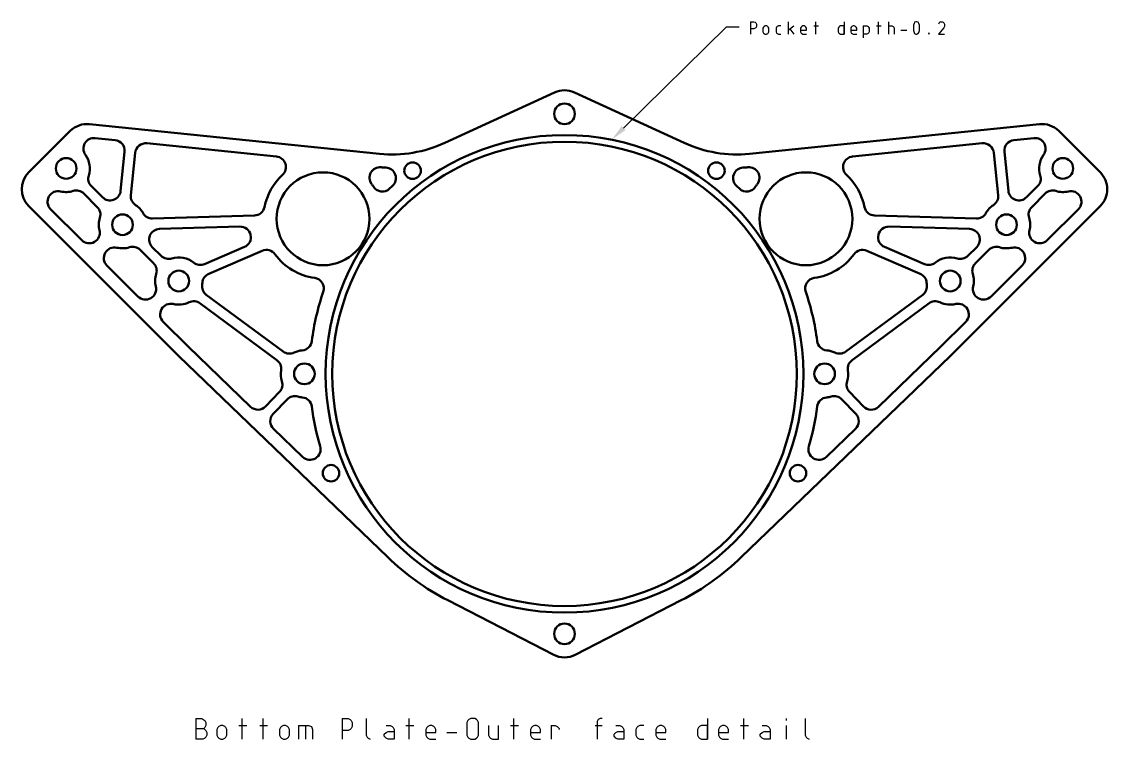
# Model space of a CAD drawing. Extents: x 6 to 572, y 15 to 390.
# Drawn here: x 312 to 571.7, y 14.6 to 186.3 of the extents above; entities that cross this region are included whole.
import ezdxf

# ---------------------------------------------------------------- set-up
doc = ezdxf.new("R2010")
doc.units = 0

msp = doc.modelspace()

# ---------------------------------------------------------------- linework, layer by layer
at = {"color": 7, "lineweight": 50}
for p, q in [((413.158661, 157.30545), (439.452789, 169.404968)), ((470.471893, 157.30545), (444.177734, 169.404968)), ((328.161652, 161.813934), (397.564941, 154.714249)), ((555.468872, 161.813934), (486.065613, 154.714249)), ((313.622253, 150.219894), (323.590332, 160.187988)), ((334.315063, 157.992889), (329.536682, 158.481689)), ((549.315491, 157.992889), (554.093872, 158.481689)), ((570.008301, 150.219894), (560.040222, 160.187988)), ((372.901184, 154.045685), (341.895508, 157.217438)), ((510.72937, 154.045685), (541.735046, 157.217438)), ((335.625275, 145.841431), (336.583374, 155.207581)), ((339.110199, 154.949112), (338.074219, 144.82196)), ((544.520325, 154.949112), (545.556335, 144.82196)), ((548.005249, 145.841431), (547.04718, 155.207581)), ((328.628113, 146.978149), (331.302399, 144.303864)), ((555.002441, 146.978149), (552.328125, 144.303864)), ((330.047241, 141.966919), (326.832062, 145.182098)), ((553.583313, 141.966919), (556.798462, 145.182098)), ((349.543274, 106.306442), (313.622253, 142.227463)), ((318.893066, 141.446777), (326.31192, 134.027908)), ((534.08728, 106.306442), (570.008301, 142.227463)), ((564.737488, 141.446777), (557.318604, 134.027908)), ((343.283875, 139.220169), (367.631104, 139.936905)), ((540.34668, 139.220169), (515.999451, 139.936905)), ((364.166046, 137.293793), (344.934875, 136.727661)), ((519.464478, 137.293793), (538.695679, 136.727661)), ((343.517639, 128.496521), (340.30246, 131.7117)), ((343.213562, 132.392715), (345.31369, 130.292572)), ((355.698975, 128.304855), (365.246674, 132.422562)), ((369.504364, 131.492645), (356.704865, 125.972519)), ((514.126221, 131.492645), (526.925659, 125.972519)), ((527.93158, 128.304855), (518.38385, 132.422562)), ((540.416992, 132.392715), (538.316833, 130.292572)), ((540.112915, 128.496521), (543.328125, 131.7117)), ((332.363464, 127.976387), (339.782318, 120.557518)), ((551.26709, 127.976387), (543.848267, 120.557518)), ((356.128143, 120.975037), (374.511047, 107.374786)), ((527.50238, 120.975037), (509.119476, 107.374786)), ((373.000397, 105.332855), (354.617462, 118.933105)), ((510.630157, 105.332855), (529.013062, 118.933105)), ((345.833832, 114.505997), (351.751038, 108.588791)), ((537.796692, 114.505997), (531.879517, 108.588791)), ((351.784485, 108.555954), (366.709656, 94.171616)), ((531.846069, 108.555954), (516.920898, 94.171616)), ((399.512634, 58.147781), (349.543274, 106.306442)), ((484.117889, 58.147781), (534.08728, 106.306442)), ((370.301147, 94.237885), (373.638702, 97.700912)), ((513.329407, 94.237885), (509.991821, 97.700912)), ((375.46759, 95.938309), (372.130035, 92.475281)), ((508.162964, 95.938309), (511.500488, 92.475281)), ((372.19632, 88.883789), (379.172577, 82.160309)), ((511.434235, 88.883789), (504.457947, 82.160309)), ((439.224945, 34.788025), (413.874695, 47.861191)), ((444.405609, 34.788025), (469.755859, 47.861191))]:
    msp.add_line(p, q, dxfattribs=at)
at = {"color": 7, "lineweight": 30}
for points in [[(455.948639, 160.871643), (480.569977, 185.114334), (483.569977, 185.114334)], [(486.284271, 186.328613), (486.284271, 183.328613)], [(486.284271, 186.328613), (487.141418, 186.328613), (487.427124, 186.18576), (487.569977, 186.042892), (487.71283, 185.757187), (487.71283, 185.18576), (487.569977, 184.90004), (487.427124, 184.757187), (487.141418, 184.614334), (486.284271, 184.614334)], [(493.569977, 185.328613), (492.998535, 185.328613), (492.71283, 185.18576), (492.569977, 185.042892), (492.427124, 184.757187), (492.427124, 183.90004), (492.569977, 183.614334), (492.71283, 183.471466), (492.998535, 183.328613), (493.569977, 183.328613)], [(495.284271, 186.328613), (495.284271, 183.328613)], [(495.284271, 184.328613), (496.71283, 185.328613)], [(495.71283, 184.614334), (496.71283, 183.328613)], [(498.284271, 184.328613), (499.71283, 184.328613), (499.71283, 184.757187), (499.569977, 185.042892), (499.427124, 185.18576), (499.141418, 185.328613), (498.855682, 185.328613), (498.569977, 185.18576), (498.427124, 185.042892), (498.284271, 184.757187), (498.284271, 183.90004), (498.427124, 183.614334), (498.569977, 183.471466), (498.855682, 183.328613), (499.71283, 183.328613)], [(501.427124, 185.328613), (502.569977, 185.328613)], [(501.855682, 186.328613), (501.855682, 183.328613)], [(508.71283, 186.328613), (508.71283, 183.328613), (508.71283, 185.328613), (507.855682, 185.328613), (507.569977, 185.18576), (507.427124, 185.042892), (507.284271, 184.757187), (507.284271, 183.90004), (507.427124, 183.614334), (507.569977, 183.471466), (507.855682, 183.328613), (508.71283, 183.328613)], [(510.284271, 184.328613), (511.71283, 184.328613), (511.71283, 184.757187), (511.569977, 185.042892), (511.427124, 185.18576), (511.141418, 185.328613), (510.855682, 185.328613), (510.569977, 185.18576), (510.427124, 185.042892), (510.284271, 184.757187), (510.284271, 183.90004), (510.427124, 183.614334), (510.569977, 183.471466), (510.855682, 183.328613), (511.71283, 183.328613)], [(513.284241, 185.328613), (513.284241, 182.471466)], [(513.284241, 185.328613), (514.141418, 185.328613), (514.427124, 185.18576), (514.570007, 185.042892), (514.71283, 184.757187), (514.71283, 183.90004), (514.570007, 183.614334), (514.427124, 183.471466), (514.141418, 183.328613), (513.284241, 183.328613)], [(516.427124, 185.328613), (517.569946, 185.328613)], [(516.855713, 186.328613), (516.855713, 183.328613)], [(519.284241, 186.328613), (519.284241, 183.328613)], [(519.284241, 185.328613), (520.141418, 185.328613), (520.427124, 185.18576), (520.570007, 185.042892), (520.71283, 184.757187), (520.71283, 183.328613)], [(531.855713, 186.328613), (531.570007, 186.18576), (531.427124, 186.042892), (531.284241, 185.757187)], [(531.855713, 186.328613), (532.141418, 186.328613), (532.427124, 186.18576), (532.570007, 186.042892), (532.71283, 185.757187), (532.71283, 185.18576), (532.570007, 184.90004), (531.284241, 183.328613), (532.71283, 183.328613)], [(522.284241, 184.328613), (523.71283, 184.328613)], [(353.658661, 19.574936), (353.658661, 14.574936)], [(353.658661, 19.574936), (355.087219, 19.574936), (355.801514, 19.098745), (356.039612, 18.622555), (356.039612, 17.90827), (355.801514, 17.432079), (355.563416, 17.193983)], [(364.611023, 19.574936), (364.611023, 14.574936)], [(369.611023, 19.574936), (369.611023, 14.574936)], [(388.65863, 19.574936), (388.65863, 14.574936)], [(388.65863, 19.574936), (390.087219, 19.574936), (390.563416, 19.336842), (390.801514, 19.098745), (391.039612, 18.622555), (391.039612, 17.670174), (390.801514, 17.193983), (390.563416, 16.955889), (390.087219, 16.717793), (388.65863, 16.717793)], [(394.372925, 19.574936), (394.372925, 15.527317), (394.611023, 15.051126), (394.849121, 14.813031), (395.325317, 14.574936)], [(404.611023, 19.574936), (404.611023, 14.574936)], [(429.611023, 19.574936), (429.611023, 14.574936)], [(450.801514, 19.574936), (450.325317, 19.574936), (449.849121, 19.336842), (449.611023, 18.860649), (449.611023, 14.574936)], [(476.039612, 19.574936), (476.039612, 14.574936), (476.039612, 17.90827), (474.611023, 17.90827), (474.134827, 17.670174), (473.896729, 17.432079), (473.65863, 16.955889), (473.65863, 15.527317), (473.896729, 15.051126), (474.134827, 14.813031), (474.611023, 14.574936), (476.039612, 14.574936)], [(484.611023, 19.574936), (484.611023, 14.574936)], [(494.849121, 19.574936), (494.849121, 19.098745)], [(499.372925, 19.574936), (499.372925, 15.527317), (499.611023, 15.051126), (499.849121, 14.813031), (500.325317, 14.574936)], [(353.658661, 17.193983), (355.563416, 17.193983), (356.039612, 16.717793), (356.277679, 16.241602), (356.277679, 15.527317), (356.039612, 15.051126), (355.801514, 14.813031), (355.325317, 14.574936), (353.658661, 14.574936)], [(363.896729, 17.90827), (365.801514, 17.90827)], [(368.896729, 17.90827), (370.801514, 17.90827)], [(378.182465, 17.90827), (378.182465, 14.574936)], [(378.182465, 17.90827), (380.563416, 17.90827), (381.27771, 17.670174), (381.515778, 16.955889), (381.515778, 14.574936)], [(379.849121, 17.90827), (379.849121, 14.574936)], [(399.134827, 17.90827), (400.087219, 17.90827), (400.563416, 17.670174), (400.801514, 17.432079), (401.039612, 16.955889), (401.039612, 14.574936), (399.611023, 14.574936), (399.134827, 14.813031), (398.65863, 15.289222), (398.65863, 15.765412), (399.134827, 16.241602), (399.611023, 16.479698), (401.039612, 16.479698)], [(403.896729, 17.90827), (405.801514, 17.90827)], [(408.65863, 16.241602), (411.039612, 16.241602), (411.039612, 16.955889), (410.801514, 17.432079), (410.563416, 17.670174), (410.087219, 17.90827), (409.611023, 17.90827), (409.134827, 17.670174), (408.896729, 17.432079), (408.65863, 16.955889), (408.65863, 15.527317), (408.896729, 15.051126), (409.134827, 14.813031), (409.611023, 14.574936), (411.039612, 14.574936)], [(413.65863, 16.241602), (416.039612, 16.241602)], [(423.65863, 17.90827), (423.65863, 15.527317), (423.896729, 15.051126), (424.134827, 14.813031), (424.611023, 14.574936), (426.039612, 14.574936), (426.039612, 17.90827)], [(428.896729, 17.90827), (430.801514, 17.90827)], [(433.65863, 16.241602), (436.039612, 16.241602), (436.039612, 16.955889), (435.801514, 17.432079), (435.563416, 17.670174), (435.087219, 17.90827), (434.611023, 17.90827), (434.134827, 17.670174), (433.896729, 17.432079), (433.65863, 16.955889), (433.65863, 15.527317), (433.896729, 15.051126), (434.134827, 14.813031), (434.611023, 14.574936), (436.039612, 14.574936)], [(438.65863, 17.90827), (438.65863, 14.574936)], [(438.65863, 17.90827), (439.611023, 17.90827), (440.087219, 17.670174), (440.563416, 17.193983), (440.563416, 16.955889)], [(449.134827, 17.90827), (450.801514, 17.90827)], [(454.134827, 17.90827), (455.087219, 17.90827), (455.563416, 17.670174), (455.801514, 17.432079), (456.039612, 16.955889), (456.039612, 14.574936), (454.611023, 14.574936), (454.134827, 14.813031), (453.65863, 15.289222), (453.65863, 15.765412), (454.134827, 16.241602), (454.611023, 16.479698), (456.039612, 16.479698)], [(460.801514, 17.90827), (459.849121, 17.90827), (459.372925, 17.670174), (459.134827, 17.432079), (458.896729, 16.955889), (458.896729, 15.527317), (459.134827, 15.051126), (459.372925, 14.813031), (459.849121, 14.574936), (460.801514, 14.574936)], [(463.65863, 16.241602), (466.039612, 16.241602), (466.039612, 16.955889), (465.801514, 17.432079), (465.563416, 17.670174), (465.087219, 17.90827), (464.611023, 17.90827), (464.134827, 17.670174), (463.896729, 17.432079), (463.65863, 16.955889), (463.65863, 15.527317), (463.896729, 15.051126), (464.134827, 14.813031), (464.611023, 14.574936), (466.039612, 14.574936)], [(478.65863, 16.241602), (481.039612, 16.241602), (481.039612, 16.955889), (480.801514, 17.432079), (480.563416, 17.670174), (480.087219, 17.90827), (479.611023, 17.90827), (479.134827, 17.670174), (478.896729, 17.432079), (478.65863, 16.955889), (478.65863, 15.527317), (478.896729, 15.051126), (479.134827, 14.813031), (479.611023, 14.574936), (481.039612, 14.574936)], [(483.896729, 17.90827), (485.801514, 17.90827)], [(489.134827, 17.90827), (490.087219, 17.90827), (490.563416, 17.670174), (490.801514, 17.432079), (491.039612, 16.955889), (491.039612, 14.574936), (489.611023, 14.574936), (489.134827, 14.813031), (488.65863, 15.289222), (488.65863, 15.765412), (489.134827, 16.241602), (489.611023, 16.479698), (491.039612, 16.479698)], [(494.849121, 17.90827), (494.849121, 14.574936)]]:
    msp.add_lwpolyline(points, dxfattribs=at)
for points in [[(489.855682, 185.328613), (489.569977, 185.18576), (489.427124, 185.042892), (489.284271, 184.757187), (489.284271, 183.90004), (489.427124, 183.614334), (489.569977, 183.471466), (489.855682, 183.328613), (490.141418, 183.328613), (490.427124, 183.471466), (490.569977, 183.614334), (490.71283, 183.90004), (490.71283, 184.757187), (490.569977, 185.042892), (490.427124, 185.18576), (490.141418, 185.328613)], [(525.855713, 186.328613), (525.570007, 186.18576), (525.427124, 185.90004), (525.284241, 185.471466), (525.284241, 184.18576), (525.427124, 183.757187), (525.570007, 183.471466), (525.855713, 183.328613), (526.141418, 183.328613), (526.427124, 183.471466), (526.570007, 183.757187), (526.71283, 184.18576), (526.71283, 185.471466), (526.570007, 185.90004), (526.427124, 186.18576), (526.141418, 186.328613)], [(528.998535, 183.614334), (528.855713, 183.471466), (528.998535, 183.328613), (529.141418, 183.471466)], [(419.372925, 19.574936), (418.896729, 19.336842), (418.65863, 19.098745), (418.420532, 18.622555), (418.420532, 15.527317), (418.65863, 15.051126), (418.896729, 14.813031), (419.372925, 14.574936), (420.325317, 14.574936), (420.801514, 14.813031), (421.039612, 15.051126), (421.27771, 15.527317), (421.27771, 18.622555), (421.039612, 19.098745), (420.801514, 19.336842), (420.325317, 19.574936)], [(359.611023, 17.90827), (359.134827, 17.670174), (358.896729, 17.432079), (358.658661, 16.955889), (358.658661, 15.527317), (358.896729, 15.051126), (359.134827, 14.813031), (359.611023, 14.574936), (360.087219, 14.574936), (360.563416, 14.813031), (360.801514, 15.051126), (361.039612, 15.527317), (361.039612, 16.955889), (360.801514, 17.432079), (360.563416, 17.670174), (360.087219, 17.90827)], [(374.611023, 17.90827), (374.134827, 17.670174), (373.896729, 17.432079), (373.65863, 16.955889), (373.65863, 15.527317), (373.896729, 15.051126), (374.134827, 14.813031), (374.611023, 14.574936), (375.087219, 14.574936), (375.563416, 14.813031), (375.801514, 15.051126), (376.039612, 15.527317), (376.039612, 16.955889), (375.801514, 17.432079), (375.563416, 17.670174), (375.087219, 17.90827)]]:
    msp.add_lwpolyline(points, close=True, dxfattribs=at)
at = {"color": 7, "lineweight": 50}
for centre, radius in [((441.815277, 164.270935), 2.4765), ((441.815277, 102.040939), 57.15), ((441.815277, 102.040939), 55.5625), ((322.602478, 151.207718), 2.4765), ((561.028076, 151.207718), 2.4765), ((405.477539, 150.670013), 1.9812), ((478.153015, 150.670013), 1.9812), ((384.05188, 139.14975), 11.1125), ((499.578674, 139.14975), 11.1125), ((336.072876, 137.737335), 2.4765), ((547.557678, 137.737335), 2.4765), ((349.543274, 124.266953), 2.4765), ((534.08728, 124.266953), 2.4765), ((379.585266, 102.040939), 2.4765), ((504.045288, 102.040939), 2.4765), ((385.960022, 78.262589), 1.9812), ((497.670532, 78.262589), 1.9812), ((441.815277, 39.810944), 2.4765)]:
    msp.add_circle(centre, radius, dxfattribs=at)
for centre, radius, start, end in [((441.815277, 164.270935), 5.6515, 65.290004, 114.709995), ((327.586548, 156.191772), 5.6515, 84.159194, 135), ((556.044006, 156.191772), 5.6515, 45.000001, 95.840805), ((329.278198, 155.95488), 2.54, 84.159194, 215.416971), ((554.352356, 155.95488), 2.54, 324.583024, 95.840805), ((334.05658, 155.466064), 2.54, 354.159194, 84.159194), ((341.637024, 154.690628), 2.54, 84.159194, 174.159196), ((400.617889, 184.558502), 30, 264.159195, 294.709996), ((483.012665, 184.558502), 30, 245.290005, 275.840806), ((541.99353, 154.690628), 2.54, 5.840806, 95.840805), ((549.573975, 155.466064), 2.54, 95.840805, 185.840804), ((322.602478, 151.207718), 5.6515, 342.717748, 35.416976), ((372.6427, 151.518875), 2.54, 312.688209, 84.159194), ((510.987854, 151.518875), 2.54, 95.840805, 227.311786), ((561.028076, 151.207718), 5.6515, 144.583029, 197.282259), ((397.723145, 148.961014), 2.54, 85.351021, 215.665303), ((400.617889, 184.558502), 33.175, 265.351016, 267.311027), ((398.942352, 148.882843), 2.54, 312.466897, 87.311032), ((484.688202, 148.882843), 2.54, 92.688973, 227.533098), ((483.012665, 184.558502), 33.175, 272.688968, 274.648979), ((485.907379, 148.961014), 2.54, 324.334699, 94.648984), ((317.618469, 146.223679), 5.6515, 135, 225), ((330.424164, 148.7742), 2.54, 162.717741, 225), ((384.05188, 139.14975), 14.2875, 132.688214, 168.600091), ((499.578674, 139.14975), 14.2875, 11.399911, 47.311791), ((553.20636, 148.7742), 2.54, 314.999999, 17.282252), ((566.012085, 146.223679), 5.6515, 314.999999, 45.000001), ((320.689117, 143.242828), 2.54, 76.491992, 225), ((322.602478, 151.207718), 5.6515, 256.491994, 287.282254), ((325.036011, 143.386047), 2.54, 45.000001, 107.282253), ((333.09845, 146.099915), 2.54, 225, 354.159194), ((384.05188, 139.14975), 14.2875, 32.607982, 35.665301), ((398.22699, 148.217896), 2.54, 212.607987, 313.348158), ((441.815277, 102.040939), 60.96, 132.466902, 133.34816), ((441.815277, 102.040939), 60.96, 46.651842, 47.533103), ((485.403564, 148.217896), 2.54, 226.65184, 327.392018), ((499.578674, 139.14975), 14.2875, 144.334697, 147.392013), ((550.532104, 146.099915), 2.54, 185.840804, 314.999999), ((558.594543, 143.386047), 2.54, 72.717746, 135), ((561.028076, 151.207718), 5.6515, 252.717747, 283.508008), ((562.941406, 143.242828), 2.54, 314.999999, 103.508006), ((340.601044, 144.563492), 2.54, 174.159196, 236.441441), ((543.02948, 144.563492), 2.54, 303.558554, 5.840806), ((328.25119, 140.170868), 2.54, 342.717748, 45.000001), ((336.072876, 137.737335), 5.6515, 29.40394, 56.441446), ((343.209167, 141.759064), 2.54, 209.403946, 271.686194), ((367.556366, 142.4758), 2.54, 271.686194, 348.600089), ((516.074219, 142.4758), 2.54, 191.399909, 268.313808), ((540.421387, 141.759064), 2.54, 268.313808, 330.59606), ((547.557678, 137.737335), 5.6515, 123.558559, 150.596054), ((555.379333, 140.170868), 2.54, 135, 197.282259), ((336.072876, 137.737335), 5.6515, 162.717741, 193.508005), ((547.557678, 137.737335), 5.6515, 346.491993, 17.282252), ((328.107971, 135.823959), 2.54, 225, 13.508007), ((345.009613, 134.188766), 2.54, 91.686192, 225), ((364.240784, 134.754898), 2.54, 293.329458, 91.686192), ((519.389771, 134.754898), 2.54, 88.313806, 246.670537), ((538.620972, 134.188766), 2.54, 314.999999, 88.313806), ((555.522583, 135.823959), 2.54, 166.491995, 314.999999), ((338.506409, 129.915649), 2.54, 45.000001, 107.282253), ((545.124146, 129.915649), 2.54, 72.717746, 135), ((334.159485, 129.77243), 2.54, 76.491992, 225), ((336.072876, 137.737335), 5.6515, 256.491994, 287.282254), ((347.109741, 132.088623), 2.54, 225, 287.282254), ((349.543274, 124.266953), 5.6515, 51.047208, 107.282253), ((370.510254, 129.160309), 2.54, 36.415567, 113.329463), ((384.05188, 139.14975), 14.2875, 216.415558, 261.956384), ((499.578674, 139.14975), 14.2875, 278.043611, 323.584433), ((513.1203, 129.160309), 2.54, 66.670542, 143.584442), ((534.08728, 124.266953), 5.6515, 72.717746, 128.952797), ((536.520813, 132.088623), 2.54, 252.717747, 314.999999), ((547.557678, 137.737335), 5.6515, 252.717747, 283.508008), ((549.471069, 129.77243), 2.54, 314.999999, 103.508006), ((341.721588, 126.700478), 2.54, 342.717748, 45.000001), ((354.693085, 130.637192), 2.54, 231.047203, 293.329458), ((528.937439, 130.637192), 2.54, 246.670537, 308.952792), ((541.908936, 126.700478), 2.54, 135, 197.282259), ((349.543274, 124.266953), 5.6515, 162.717741, 193.508005), ((357.710754, 123.640175), 2.54, 113.329463, 175.611718), ((381.697266, 122.487801), 2.54, 341.216213, 81.956389), ((501.933289, 122.487801), 2.54, 98.043616, 198.78378), ((525.9198, 123.640175), 2.54, 4.388286, 66.670542), ((534.08728, 124.266953), 5.6515, 346.491993, 17.282252), ((341.578369, 122.353569), 2.54, 225, 13.508007), ((357.638824, 123.01696), 2.54, 171.222556, 233.504815), ((349.543274, 124.266953), 5.651502, 351.222562, 355.611713), ((525.991699, 123.01696), 2.54, 306.495184, 8.777439), ((534.08728, 124.266953), 5.6515, 184.388282, 188.777444), ((542.052185, 122.353569), 2.54, 166.491995, 314.999999), ((441.815277, 102.040939), 60.96, 161.21622, 172.618975), ((441.815277, 102.040939), 60.96, 7.381019, 18.783787), ((347.629883, 116.302048), 2.54, 76.491992, 225), ((349.543274, 124.266953), 5.6515, 256.491994, 295.787069), ((353.106812, 116.89119), 2.54, 53.504816, 115.787061), ((530.523743, 116.89119), 2.54, 64.212931, 126.495185), ((534.08728, 124.266953), 5.6515, 244.212939, 283.508008), ((536.000671, 116.302048), 2.54, 314.999999, 103.508006), ((378.841461, 110.198593), 2.54, 275.209888, 352.618981), ((504.789093, 110.198593), 2.54, 187.381025, 264.790114), ((353.547089, 110.384842), 2.54, 225, 226.057135), ((376.021729, 109.416702), 2.54, 233.504815, 295.787069), ((379.585266, 102.040939), 5.6515, 95.209886, 115.787061), ((504.045288, 102.040939), 5.6515, 64.212931, 84.790112), ((507.608795, 109.416702), 2.54, 244.212939, 306.495184), ((530.083435, 110.384842), 2.54, 313.94286, 314.999999), ((371.489716, 103.290939), 2.54, 351.222561, 53.504816), ((512.140869, 103.290939), 2.54, 126.495185, 188.777444), ((379.585266, 102.040939), 5.6515, 171.222556, 198.339394), ((504.045288, 102.040939), 5.6515, 341.660607, 8.777439), ((371.809814, 99.463531), 2.54, 316.057141, 18.339393), ((511.82074, 99.463531), 2.54, 161.660606, 223.942864), ((377.296478, 94.17569), 2.54, 73.774888, 136.057136), ((379.585266, 102.040939), 5.6515, 253.77489, 264.790114), ((378.841461, 93.883286), 2.54, 7.381019, 84.790112), ((504.789093, 93.883286), 2.54, 95.209886, 172.618975), ((504.045288, 102.040939), 5.6515, 275.209888, 286.225112), ((506.334076, 94.17569), 2.54, 43.942859, 106.22511), ((368.47229, 96.000488), 2.54, 226.057135, 316.057141), ((441.815277, 102.040939), 60.96, 187.381025, 196.515775), ((441.815277, 102.040939), 60.96, 343.48422, 352.618981), ((515.158264, 96.000488), 2.54, 223.942864, 313.94286), ((373.958923, 90.712662), 2.54, 136.057136, 226.057135), ((509.671631, 90.712662), 2.54, 313.94286, 43.942859), ((380.935181, 83.989197), 2.54, 226.057135, 16.51578), ((502.695374, 83.989197), 2.54, 163.484225, 313.94286), ((441.815277, 102.040939), 60.96, 226.057135, 242.719778), ((441.815277, 102.040939), 60.96, 297.280217, 313.94286), ((441.815277, 39.810944), 5.6515, 242.719778, 297.280217)]:
    msp.add_arc(centre, radius, start, end, dxfattribs=at)
at = {"color": 7, "lineweight": 30}
msp.add_solid([(455.499237, 161.328079), (453.099091, 158.065903), (456.398071, 160.415222)], dxfattribs=at)

doc.saveas('drawing.dxf')
